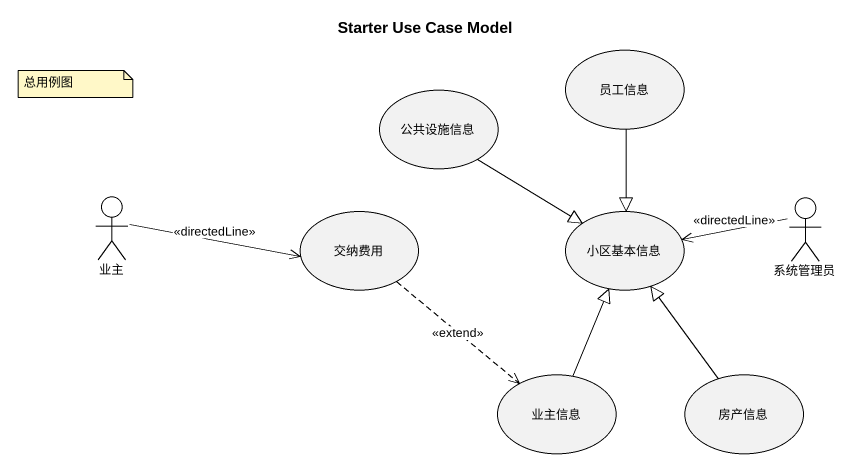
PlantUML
@startuml
title Starter Use Case Model
usecase 公共设施信息
usecase 员工信息
actor 业主
actor 系统管理员
usecase 交纳费用
usecase 小区基本信息
usecase 业主信息
usecase 房产信息
公共设施信息 --|> 小区基本信息
员工信息 --|> 小区基本信息
业主 -right-> 交纳费用 : <<directedLine>>
系统管理员 -left-> 小区基本信息 : <<directedLine>>
交纳费用 ..> 业主信息 : <<extend>>
业主信息 -up-|> 小区基本信息
房产信息 -up-|> 小区基本信息
note as N1
  总用例图
end note
@enduml
